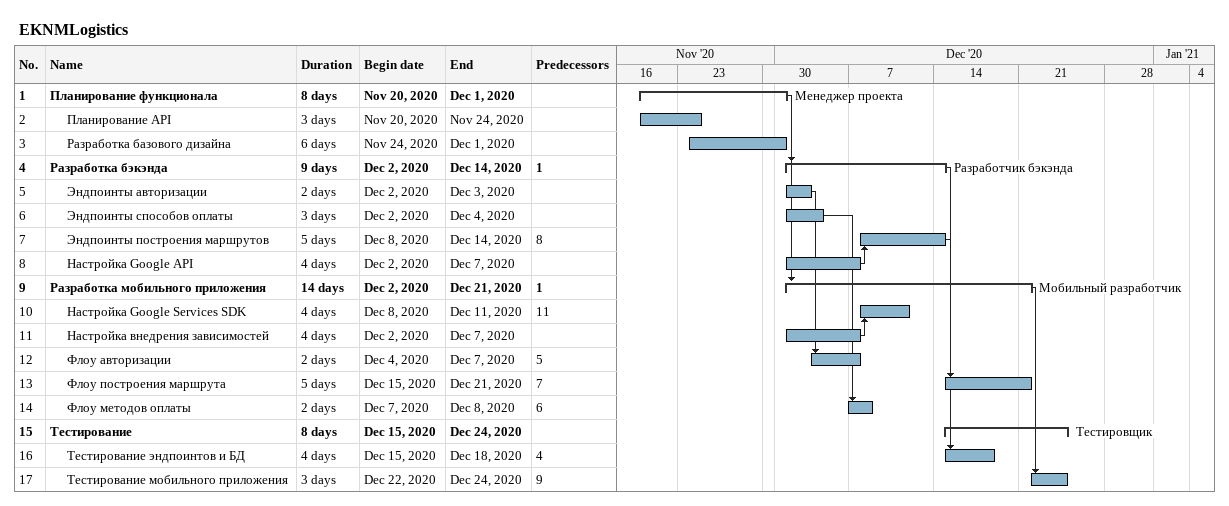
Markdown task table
EKNMLogistics

| ID | Level | Task | Duration | Start | Finish | Predecessors | Resources |
|---|---|---|---|---|---|---|---|
| 1 | 1 | **Планирование функционала** | 8d | 2020-11-20 | 2020-12-01 |  | Менеджер проекта |
| 2 | 2 | Планирование API | 3d | 2020-11-20 | 2020-11-24 |  |  |
| 3 | 2 | Разработка базового дизайна | 6d | 2020-11-24 | 2020-12-01 |  |  |
| 4 | 1 | **Разработка бэкэнда** | 9d | 2020-12-02 | 2020-12-14 | 1 | Разработчик бэкэнда |
| 5 | 2 | Эндпоинты авторизации | 2d | 2020-12-02 | 2020-12-03 |  |  |
| 6 | 2 | Эндпоинты способов оплаты | 3d | 2020-12-02 | 2020-12-04 |  |  |
| 7 | 2 | Эндпоинты построения маршрутов | 5d | 2020-12-08 | 2020-12-14 | 8 |  |
| 8 | 2 | Настройка Google API | 4d | 2020-12-02 | 2020-12-07 |  |  |
| 9 | 1 | **Разработка мобильного приложения** | 14d | 2020-12-02 | 2020-12-21 | 1 | Мобильный разработчик |
| 10 | 2 | Настройка Google Services SDK | 4d | 2020-12-08 | 2020-12-11 | 11 |  |
| 11 | 2 | Настройка внедрения зависимостей | 4d | 2020-12-02 | 2020-12-07 |  |  |
| 12 | 2 | Флоу авторизации | 2d | 2020-12-04 | 2020-12-07 | 5 |  |
| 13 | 2 | Флоу построения маршрута | 5d | 2020-12-15 | 2020-12-21 | 7 |  |
| 14 | 2 | Флоу методов оплаты | 2d | 2020-12-07 | 2020-12-08 | 6 |  |
| 15 | 1 | **Тестирование** | 8d | 2020-12-15 | 2020-12-24 |  | Тестировщик |
| 16 | 2 | Тестирование эндпоинтов и БД | 4d | 2020-12-15 | 2020-12-18 | 4 |  |
| 17 | 2 | Тестирование мобильного приложения | 3d | 2020-12-22 | 2020-12-24 | 9 |  |
